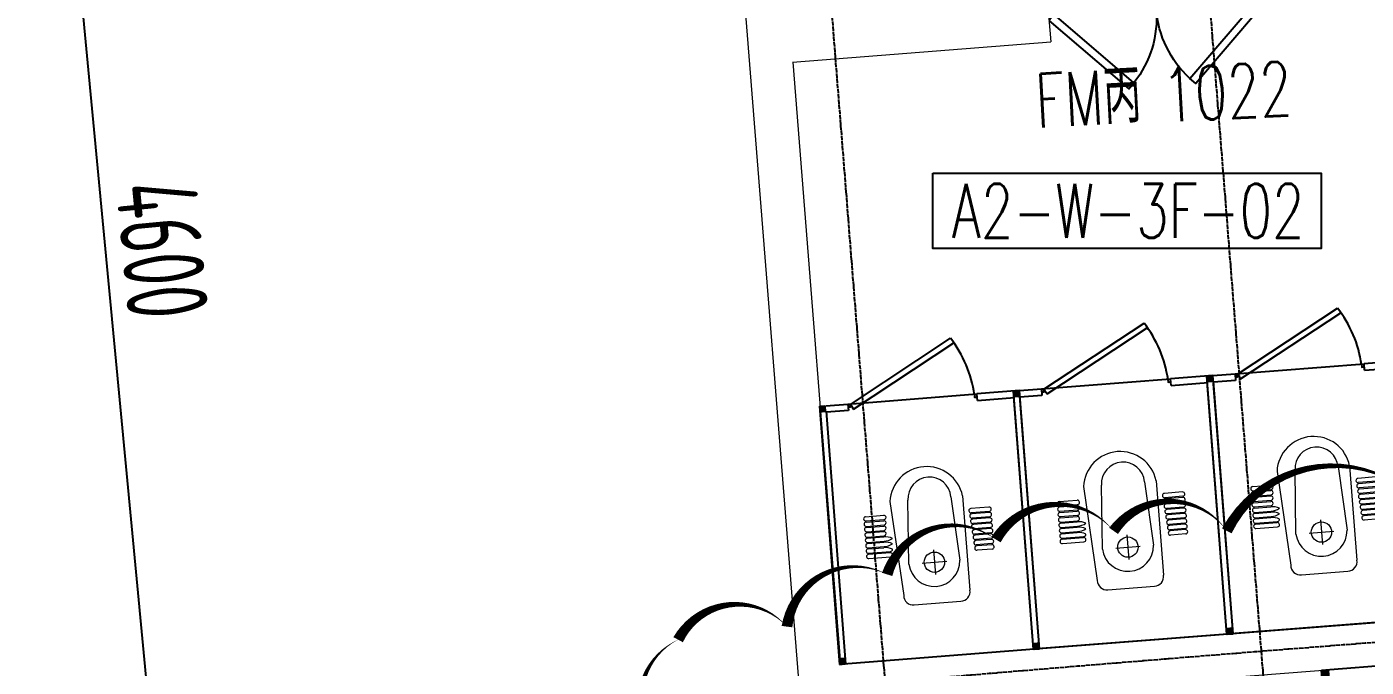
# Model space of a CAD drawing. Header units: millimetres. Extents: x 11515858 to 24947533, y -12764720 to -6305528.
# Drawn here: x 11748892 to 11755102, y -6391110 to -6388141 of the extents above; entities that cross this region are included whole.
import ezdxf
from ezdxf.enums import TextEntityAlignment as Align

# ---------------------------------------------------------------- set-up
doc = ezdxf.new("R2010")
doc.units = ezdxf.units.MM
doc.header["$LTSCALE"] = 10
for name, pattern in [('A2-RD-F3$0$AUDIT_I_130807214254-2', [0]), ('A2-RG-AXIS$0$CENTER', [2, 1.25, -0.25, 0.25, -0.25]), ('A2-RG-AXIS$0$DOTE', [2.4200000000000004, 2, -0.2, 0.02, -0.2]), ('A2-RI-F3$0$HIDDEN', [0.375, 0.25, -0.125])]:
    doc.linetypes.add(name, pattern=pattern)
for name, color, linetype in [('A2-RD-F3$0$A-1-1-X-toilel$0$A-FIXT', 55, 'Continuous'), ('A2-RD-F3$0$B1-WC-FIXT', 55, 'A2-RD-F3$0$AUDIT_I_130807214254-2'), ('A2-RG-AXIS$0$A-DIMS-100', 1, 'Continuous'), ('A2-RG-AXIS$0$A-GRID', 1, 'A2-RG-AXIS$0$CENTER'), ('A2-RI-F3$0$$1$A-SYMB-NUMB-T', 4, 'Continuous'), ('A2-RI-F3$0$A-SYMB', 4, 'Continuous'), ('A2-RI-F3$0$A-SYMB-DOOR', 4, 'Continuous'), ('A2-RI-F3$0$HRI-F18$0$A-DOOR', 32, 'Continuous'), ('A2-RI-F3$0$HRI-F18$0$A-WALL', 7, 'Continuous')]:
    doc.layers.add(name, color=color, linetype=linetype)
doc.layers.add('A2-RI-F3$0$$0$A-WALL', color=7, linetype='Continuous', lineweight=5)
doc.layers.add('A2-RI-F3$0$A-WALL', color=7, linetype='Continuous', lineweight=5)
doc.styles.add('A2-RG-AXIS$0$XD2008', font='hzs.shx', dxfattribs={"width": 0.7, "bigfont": 'hztxt.shx'})
doc.styles.add('A2-RI-F3$0$$1$ECADI-TXT', font='simplex.shx', dxfattribs={"bigfont": 'hztxt.shx'})
doc.styles.add('A2-RI-F3$0$ECADI-TXT', font='simplex.shx', dxfattribs={"bigfont": 'hztxt.shx'})
doc.dimstyles.new('A2-RG-AXIS$0$XD150$0', dxfattribs={"dimscale": 150, "dimtxt": 2.5, "dimasz": 1, "dimexe": 1, "dimexo": 2, "dimgap": 0.5, "dimtad": 1, "dimdec": 0, "dimdsep": 46, "dimtxsty": 'A2-RG-AXIS$0$XD2008', "dimblk": 'A2-RG-AXIS$0$_ArchTick', "dimcen": 2.5, "dimclrt": 4, "dimaunit": 1, "dimadec": 0, "dimazin": 0, "dimtfac": 1, "dimtdec": 0, "dimtmove": 2, "dimatfit": 3, "dimfxl": 0, "dimtolj": 1, "dimtzin": 0, "dimarcsym": 0})

# ---------------------------------------------------------------- blocks, each defined once
blk = doc.blocks.new('A2-RG-AXIS$0$_ArchTick')
at = {"color": 0, "linetype": 'ByBlock', "const_width": 0.4}
blk.add_lwpolyline([(-0.5, -0.5), (0.5, 0.5)], dxfattribs=at)
blk = doc.blocks.new('*D524')
at = {"layer": 'A2-RG-AXIS$0$A-DIMS-100', "color": 0, "lineweight": -2, "ltscale": 3, "transparency": 16777216}
for p, q in [((11749339.80559858, -6386880.8923958), (11748891.80836996, -6386923.300889411)), ((11749041.14078053, -6386909.164724776), (11749474.64982935, -6391488.691982537)), ((11749773.3146505, -6391460.419653267), (11749325.31741878, -6391502.828147172))]:
    blk.add_line(p, q, dxfattribs=at)
at = {"layer": 'Defpoints', "color": 0, "ltscale": 3, "transparency": 16777216}
for p in [(11749638.47041973, -6386852.620066529), (11750071.97947166, -6391432.147323996), (11749474.64982935, -6391488.691982537)]:
    blk.add_point(p, dxfattribs=at)
at = {"layer": 'A2-RG-AXIS$0$A-DIMS-100', "color": 0, "lineweight": -2, "ltscale": 3, "transparency": 16777216, "xscale": 150, "yscale": 150, "zscale": 150}
for p, rotation in [((11749041.14078053, -6386909.164724776), 95.40764194036541), ((11749474.64982935, -6391488.691982537), 275.4076419403654)]:
    blk.add_blockref('A2-RG-AXIS$0$_ArchTick', p, dxfattribs=dict(at, rotation=rotation))
at = {"layer": 'A2-RG-AXIS$0$A-DIMS-100', "color": 4, "ltscale": 3, "transparency": 16777216, "insert": (11749519.22702346, -6389174.190065544), "char_height": 375, "attachment_point": 5, "rotation": 275.4076419403654, "style": 'A2-RG-AXIS$0$XD2008'}
blk.add_mtext('\\A1;4600', dxfattribs=at)
blk = doc.blocks.new('A2-RD-F3$0$BI-W-db')
at = {"layer": 'A2-RD-F3$0$A-1-1-X-toilel$0$A-FIXT'}
for points in [[(-10400.00001796149, 6725.988182331901), (-10370.00001797639, 6725.98731939448), (-10399.9991550222, 6755.988182321656), (-10369.99915503711, 6755.987319380976)], [(-9230.000019725412, 6725.99681197945), (-9200.00001973845, 6725.99594904203), (-9229.999156789854, 6755.996811969671), (-9199.999156802893, 6755.99594902806)], [(-10400.00085850805, 5825.999999993946), (-10370.0008585155, 5825.99913705606), (-10399.99999556318, 5855.999999982771), (-10369.99999557994, 5855.99913704209)], [(-9230.000860266387, 5826.008629641961), (-9200.000860283151, 5826.007766703144), (-9229.999997327104, 5856.008629629388), (-9199.999997342005, 5856.007766690571)]]:
    blk.add_trace(points, dxfattribs=at)
at = {"layer": 'A2-RD-F3$0$B1-WC-FIXT'}
for p, q in [((-10400.00001979247, 6725.988182331435), (-9225.400019662455, 6725.996811722871)), ((-10399.99999998324, 5851.400000000373), (-10399.99913821928, 6755.899999986403)), ((-9199.999159311876, 6755.908629373182), (-10399.99915943667, 6755.899999985471)), ((-10399.99915943667, 6755.899999985471), (-10399.9991594404, 6730.499999990221)), ((-9230.000730477273, 6623.509851889685), (-9230.00073047541, 6725.996777923312)), ((-9199.999999841675, 6725.996998328716), (-9199.999999852851, 6623.509851883166)), ((-9199.999159311876, 6755.908629373182), (-9199.999159306288, 6730.508629377466)), ((-9199.999999852851, 6623.509851883166), (-9230.000730477273, 6623.509851889685)), ((-9202.589123150334, 6612.582184486091), (-9225.322226349264, 6599.457221242599)), ((-9225.322226349264, 6599.457221242599), (-8955.322982478887, 6112.581195951905)), ((-9202.589123150334, 6612.582184486091), (-8932.589879283682, 6125.706159193534)), ((-9230.000730486587, 6023.509851882234), (-9230.000730480999, 5851.408761727158)), ((-9230.000730486587, 6023.509851882234), (-9199.999999856576, 6023.509851884563)), ((-9199.999999852851, 5826.008629388642), (-9199.999999856576, 6023.509851884563)), ((-10399.99999998324, 5851.400000000373), (-10399.99999998324, 5825.999999992549)), ((-10399.99999998324, 5825.999999992549), (-10399.99999998324, 5851.400000000373)), ((-9225.399867534637, 5856.008629365359), (-10399.99986766651, 5855.999999979511)), ((-10399.99999998324, 5825.999999992549), (-9199.999999852851, 5826.008629388642))]:
    blk.add_line(p, q, dxfattribs=at)
at = {"layer": 'A2-RD-F3$0$B1-WC-FIXT', "lineweight": 13}
for p, q in [((-9911.908578241244, 6592.418006547727), (-9911.908578241244, 6592.418006547727)), ((-9886.908578241244, 6592.418006549589), (-9886.908578241244, 6592.418006549589)), ((-9861.908578241244, 6592.418006550986), (-9861.908578241244, 6592.418006550986)), ((-9836.908578241244, 6592.418006552849), (-9836.908578241244, 6592.418006552849)), ((-9811.908578241244, 6592.418006551452), (-9811.908578241244, 6592.418006551452)), ((-9786.908578239381, 6592.418006552849), (-9786.908578239381, 6592.418006552849)), ((-9761.908578237519, 6592.418006555643), (-9761.908578237519, 6592.418006555643)), ((-9736.908578235656, 6592.418006552383), (-9736.908578235656, 6592.418006552383)), ((-9901.908578241244, 6582.418006552383), (-9901.909418780357, 6482.012385365088)), ((-9896.908578239381, 6582.418006549589), (-9896.909418776631, 6480.070637788158)), ((-9876.908578239381, 6582.418006550986), (-9876.908578241244, 6509.970637780149)), ((-9871.908578239381, 6582.418006553315), (-9871.908578237519, 6508.02889020415)), ((-9851.908578241244, 6582.418006550055), (-9851.908578241244, 6508.028890205082)), ((-9846.908578241244, 6582.418006550521), (-9846.908578239381, 6506.087142629083)), ((-9826.908578237519, 6582.418006550055), (-9826.908578239381, 6506.087142629083)), ((-9821.908578239381, 6582.418006551918), (-9821.908578243107, 6504.145395061001)), ((-9801.90857824497, 6582.418006550521), (-9801.908578241244, 6504.145395061001)), ((-9796.908578241244, 6582.418006552849), (-9796.908578239381, 6502.203647487797)), ((-9776.908578241244, 6582.418006552383), (-9776.908578241244, 6502.203647484537)), ((-9771.908578241244, 6582.418006551918), (-9771.908578241244, 6500.261899916455)), ((-9751.908578243107, 6582.418006551918), (-9751.908578243107, 6500.261899917852)), ((-9746.908578237519, 6582.418006553315), (-9746.908578239381, 6498.320152341854)), ((-9726.908578239381, 6582.418006550521), (-9726.908578239381, 6498.320152339991)), ((-9665.611415065825, 6464.537273981143), (-10104.53765258938, 6434.637273991946)), ((-9911.909418776631, 6472.012385361362), (-9911.909418776631, 6472.012385361362)), ((-9886.909418778494, 6472.012385357637), (-9886.909418778494, 6472.012385357637)), ((-9886.909418776631, 6470.070637792349), (-9886.909418776631, 6470.070637792349)), ((-9861.909418776631, 6472.012385361828), (-9861.909418776631, 6472.012385361828)), ((-9861.90941878222, 6468.128890214488), (-9861.90941878222, 6468.128890214488)), ((-9836.909418776631, 6466.187142647337), (-9836.909418776631, 6466.187142647337)), ((-9811.908578243107, 6494.145395059139), (-9811.908578243107, 6494.145395059139)), ((-9786.908578237519, 6492.203647487797), (-9786.908578237519, 6492.203647487797)), ((-9761.908578239381, 6490.261899912264), (-9761.908578239381, 6490.261899912264)), ((-9736.908578239381, 6488.32015233906), (-9736.908578239381, 6488.32015233906)), ((-9961.955777592957, 6399.381330200471), (-9665.612255590037, 6380.730043864809)), ((-10151.95577757247, 6389.198442511726), (-10151.95577756688, 6172.261645219289)), ((-9961.95577756688, 6337.861126138829), (-9961.955777568743, 6223.598961588461)), ((-9904.824695298448, 6280.730043866206), (-10019.08685984462, 6280.730043864343)), ((-9665.612255612388, 6180.730043863412), (-9961.955777598545, 6162.078757529613)), ((-9665.612255576998, 6126.82281374), (-10104.53765258007, 6126.822813740466)), ((-9911.909418776631, 6089.491726591252), (-9911.909418776631, 6089.491726591252)), ((-9911.909418776631, 6089.491726591252), (-9911.909418776631, 6089.491726591252)), ((-9886.909418776631, 6091.43347416399), (-9886.909418776631, 6091.43347416399)), ((-9886.909418776631, 6091.43347416399), (-9886.909418776631, 6091.43347416399)), ((-9886.909418774769, 6089.491726592649), (-9886.909418774769, 6089.491726592649)), ((-9886.909418774769, 6089.491726592649), (-9886.909418774769, 6089.491726592649)), ((-9861.909418784082, 6093.375221737195), (-9861.909418784082, 6093.375221737195)), ((-9861.909418784082, 6093.375221737195), (-9861.909418784082, 6093.375221737195)), ((-9861.909418780357, 6089.491726591252), (-9861.909418780357, 6089.491726591252)), ((-9861.909418780357, 6089.491726591252), (-9861.909418780357, 6089.491726591252)), ((-9836.909418780357, 6095.316969309933), (-9836.909418780357, 6095.316969309933)), ((-9836.909418780357, 6095.316969309933), (-9836.909418780357, 6095.316969309933)), ((-9821.909418780357, 6008.986105393153), (-9821.909418776631, 6087.258716881741)), ((-9821.909418780357, 6008.986105393153), (-9821.909418776631, 6087.258716881741)), ((-9811.909418776631, 6097.258716883603), (-9811.909418776631, 6097.258716883603)), ((-9811.909418776631, 6097.258716883603), (-9811.909418776631, 6097.258716883603)), ((-9801.909418778494, 6008.986105388496), (-9801.909418778494, 6087.258716883603)), ((-9801.909418778494, 6008.986105388496), (-9801.909418778494, 6087.258716883603)), ((-9796.90941878222, 6008.986105389427), (-9796.90941878222, 6089.200464454014)), ((-9796.90941878222, 6008.986105389427), (-9796.90941878222, 6089.200464454014)), ((-9786.909418776631, 6099.20046445448), (-9786.909418776631, 6099.20046445448)), ((-9786.909418776631, 6099.20046445448), (-9786.909418776631, 6099.20046445448)), ((-9776.909418776631, 6008.986105392687), (-9776.909418776631, 6089.200464457739)), ((-9776.909418776631, 6008.986105392687), (-9776.909418776631, 6089.200464457739)), ((-9771.909418776631, 6008.986105387565), (-9771.909418776631, 6091.142212030943)), ((-9771.909418776631, 6008.986105387565), (-9771.909418776631, 6091.142212030943)), ((-9761.909418778494, 6101.142212028615), (-9761.909418778494, 6101.142212028615)), ((-9761.909418778494, 6101.142212028615), (-9761.909418778494, 6101.142212028615)), ((-9751.909418778494, 6008.986105389893), (-9751.90941878222, 6091.142212029081)), ((-9751.909418778494, 6008.986105389893), (-9751.90941878222, 6091.142212029081)), ((-9746.909418784082, 6008.986105388962), (-9746.90941878222, 6093.083959604613)), ((-9746.909418784082, 6008.986105388962), (-9746.90941878222, 6093.083959604613)), ((-9736.90941878222, 6103.083959599957), (-9736.90941878222, 6103.083959599957)), ((-9736.90941878222, 6103.083959599957), (-9736.90941878222, 6103.083959599957)), ((-9726.90941878222, 6008.986105387565), (-9726.909418784082, 6093.083959603216)), ((-9726.90941878222, 6008.986105387565), (-9726.909418784082, 6093.083959603216)), ((-9921.909418772906, 6008.986105390824), (-9921.909418776631, 6079.491726591252)), ((-9921.909418772906, 6008.986105390824), (-9921.909418776631, 6079.491726591252)), ((-9901.909418776631, 6008.986105388962), (-9901.909418780357, 6079.491726595908)), ((-9901.909418776631, 6008.986105388962), (-9901.909418780357, 6079.491726595908)), ((-9896.909418776631, 6008.986105391756), (-9896.90941878222, 6081.433474162128)), ((-9896.909418776631, 6008.986105391756), (-9896.90941878222, 6081.433474162128)), ((-9876.90941878222, 6008.986105389893), (-9876.90941878222, 6081.433474165853)), ((-9876.90941878222, 6008.986105389893), (-9876.90941878222, 6081.433474165853)), ((-9871.909418776631, 6008.986105392221), (-9871.909418780357, 6083.375221736263)), ((-9871.909418776631, 6008.986105392221), (-9871.909418780357, 6083.375221736263)), ((-9851.909418778494, 6008.98610539455), (-9851.909418778494, 6083.375221737195)), ((-9851.909418778494, 6008.98610539455), (-9851.909418778494, 6083.375221737195)), ((-9846.909418772906, 6008.986105392687), (-9846.909418778494, 6085.316969311796)), ((-9846.909418772906, 6008.986105392687), (-9846.909418778494, 6085.316969311796)), ((-9826.909418778494, 6008.986105391756), (-9826.909418776631, 6085.316969312727)), ((-9826.909418778494, 6008.986105391756), (-9826.909418776631, 6085.316969312727)), ((-9911.909418784082, 5998.98610538803), (-9911.909418784082, 5998.98610538803)), ((-9911.909418784082, 5998.98610538803), (-9911.909418784082, 5998.98610538803)), ((-9886.909418778494, 5998.986105388962), (-9886.909418778494, 5998.986105388962)), ((-9886.909418778494, 5998.986105388962), (-9886.909418778494, 5998.986105388962)), ((-9861.909418785945, 5998.986105388496), (-9861.909418785945, 5998.986105388496)), ((-9861.909418785945, 5998.986105388496), (-9861.909418785945, 5998.986105388496)), ((-9836.909418776631, 5998.986105392221), (-9836.909418776631, 5998.986105392221)), ((-9836.909418776631, 5998.986105392221), (-9836.909418776631, 5998.986105392221)), ((-9811.909418776631, 5998.986105392221), (-9811.909418776631, 5998.986105392221)), ((-9811.909418776631, 5998.986105392221), (-9811.909418776631, 5998.986105392221)), ((-9786.909418774769, 5998.986105392221), (-9786.909418774769, 5998.986105392221)), ((-9786.909418774769, 5998.986105392221), (-9786.909418774769, 5998.986105392221)), ((-9761.90941878222, 5998.986105389427), (-9761.90941878222, 5998.986105389427)), ((-9761.90941878222, 5998.986105389427), (-9761.90941878222, 5998.986105389427)), ((-9736.90941878222, 5998.986105394084), (-9736.90941878222, 5998.986105394084)), ((-9736.90941878222, 5998.986105394084), (-9736.90941878222, 5998.986105394084))]:
    blk.add_line(p, q, dxfattribs=at)
at = {"layer": 'A2-RD-F3$0$B1-WC-FIXT', "color": 3}
blk.add_line((-9199.999999854714, 6623.509851883166), (-9199.999999849126, 6023.509851885028), dxfattribs=at)
at = {"layer": 'A2-RD-F3$0$B1-WC-FIXT'}
for points in [[(-9214.104758715257, 6623.350167885888), (-9214.104758718982, 6612.582184489351), (-9202.589123150334, 6612.582184486091), (-9202.589123144746, 6623.350167881232)], [(-9202.589123317972, 6023.518167885952), (-9202.589123306796, 6035.507921698969), (-9214.104758875445, 6035.507921701297), (-9214.104758873582, 6023.518167887814)]]:
    blk.add_lwpolyline(points, dxfattribs=at)
at = {"layer": 'A2-RD-F3$0$B1-WC-FIXT', "lineweight": 13}
blk.add_lwpolyline([(-9921.908578237519, 6582.418006550521), (-9921.909418776631, 6482.012385365088)], dxfattribs=at)
blk.add_circle((-9961.95577756688, 6280.730043868069), 47.13108227335029, dxfattribs=at)
for centre, radius, start, end in [((-9911.908578241244, 6582.418006551452), 9.999999999999991, 90, 180), ((-9911.908578241244, 6582.418006551452), 9.999999999999991, 0, 90), ((-9886.908578243107, 6582.418006552383), 9.999999999999991, 90, 180), ((-9886.908578243107, 6582.418006552383), 9.999999999999991, 0, 90), ((-9861.908578239381, 6582.418006553315), 9.999999999999991, 90, 180), ((-9861.908578239381, 6582.418006553315), 9.999999999999991, 0, 90), ((-9836.908578241244, 6582.418006551452), 9.999999999999991, 90, 180), ((-9836.908578241244, 6582.418006551452), 9.999999999999991, 0, 90), ((-9811.908578239381, 6582.418006554246), 9.999999999999991, 90, 180), ((-9811.908578239381, 6582.418006554246), 9.999999999999991, 0, 90), ((-9786.908578239381, 6582.418006550986), 9.999999999999991, 90, 180), ((-9786.908578239381, 6582.418006550986), 9.999999999999991, 0, 90), ((-9761.908578241244, 6582.418006550055), 9.999999999999991, 90, 180), ((-9761.908578241244, 6582.418006550055), 9.999999999999991, 0, 90), ((-9736.908578241244, 6582.418006550055), 9.999999999999991, 90, 180), ((-9736.908578241244, 6582.418006550055), 9.999999999999991, 0, 90), ((-9911.909418778494, 6482.012385362759), 9.999999999999991, 180, 270), ((-9911.909418778494, 6482.012385362759), 9.999999999999991, 270, 0), ((-9886.909418776631, 6480.070637788158), 9.999999999999991, 180, 270), ((-9950.533486079425, 6507.221203130204), 73.67622713916013, 329.7190269461126, 2.13864896150931), ((-9798.28522094898, 6505.276386321988), 73.6747922726338, 177.8589207550976, 210.278860566125), ((-9925.533486088738, 6505.279455556069), 73.67622714480703, 329.7190269461126, 2.13864896150931), ((-9773.285220952705, 6503.334638752975), 73.67479226862262, 177.8589207550976, 210.278860566125), ((-9900.533486079425, 6503.337707987055), 73.67622713916013, 329.7190269461126, 2.13864896150931), ((-9811.908578241244, 6504.145395057276), 9.999999999999991, 180, 270), ((-9811.908578241244, 6504.145395057276), 9.999999999999991, 270, 0), ((-9786.908578239381, 6502.2036474864), 9.999999999999991, 180, 270), ((-9786.908578239381, 6502.2036474864), 9.999999999999991, 270, 0), ((-9761.908578241244, 6500.261899912264), 9.999999999999991, 180, 270), ((-9761.908578241244, 6500.261899912264), 9.999999999999991, 270, 0), ((-9736.908578241244, 6498.320152343251), 9.999999999999991, 180, 270), ((-9736.908578241244, 6498.320152343251), 9.999999999999991, 270, 0), ((-9687.156549530104, 6295.680097484495), 170.2261403970614, 277.2710134107149, 82.72870137636869), ((-10108.24065418541, 6391.040343033615), 43.75390965208759, 85.14510902639162, 182.4126831435218), ((-9955.63632090576, 6280.73004386574), 118.8194566650601, 93.04873569455064, 266.9512643054494), ((-9666.964925734326, 6280.730043866672), 100.0091481639029, 270.7749756124391, 89.22502438756091), ((-10108.240654191, 6170.419744700193), 43.75390965208759, 177.5873168564782, 274.8548909736084), ((-9911.909418776631, 6079.491726591717), 9.999999999999991, 90, 180), ((-9911.909418776631, 6079.491726591717), 9.999999999999991, 90, 180), ((-9911.909418776631, 6079.491726591717), 9.999999999999991, 0, 90), ((-9911.909418776631, 6079.491726591717), 9.999999999999991, 0, 90), ((-9886.909418776631, 6081.433474161197), 9.999999999999991, 90, 180), ((-9886.909418776631, 6081.433474161197), 9.999999999999991, 90, 180), ((-9886.909418776631, 6081.433474161197), 9.999999999999991, 0, 90), ((-9886.909418776631, 6081.433474161197), 9.999999999999991, 0, 90), ((-9861.909418778494, 6083.375221736263), 9.999999999999991, 90, 180), ((-9861.909418778494, 6083.375221736263), 9.999999999999991, 90, 180), ((-9861.909418778494, 6083.375221736263), 9.999999999999991, 0, 90), ((-9861.909418778494, 6083.375221736263), 9.999999999999991, 0, 90), ((-9836.909418772906, 6085.316969313193), 9.999999999999991, 90, 180), ((-9836.909418772906, 6085.316969313193), 9.999999999999991, 90, 180), ((-9836.909418772906, 6085.316969313193), 9.999999999999991, 0, 90), ((-9836.909418772906, 6085.316969313193), 9.999999999999991, 0, 90), ((-9811.909418780357, 6087.258716883603), 9.999999999999991, 90, 180), ((-9811.909418780357, 6087.258716883603), 9.999999999999991, 90, 180), ((-9811.909418780357, 6087.258716883603), 9.999999999999991, 0, 90), ((-9811.909418780357, 6087.258716883603), 9.999999999999991, 0, 90), ((-9786.90941878222, 6089.200464457739), 9.999999999999991, 90, 180), ((-9786.90941878222, 6089.200464457739), 9.999999999999991, 90, 180), ((-9786.90941878222, 6089.200464457739), 9.999999999999991, 0, 90), ((-9786.90941878222, 6089.200464457739), 9.999999999999991, 0, 90), ((-9761.909418778494, 6091.142212028615), 9.999999999999991, 90, 180), ((-9761.909418778494, 6091.142212028615), 9.999999999999991, 90, 180), ((-9761.909418778494, 6091.142212028615), 9.999999999999991, 0, 90), ((-9761.909418778494, 6091.142212028615), 9.999999999999991, 0, 90), ((-9736.909418776631, 6093.083959602751), 9.999999999999991, 90, 180), ((-9736.909418776631, 6093.083959602751), 9.999999999999991, 90, 180), ((-9736.909418776631, 6093.083959602751), 9.999999999999991, 0, 90), ((-9736.909418776631, 6093.083959602751), 9.999999999999991, 0, 90), ((-9911.909418780357, 6008.986105392687), 9.999999999999991, 180, 270), ((-9911.909418780357, 6008.986105392687), 9.999999999999991, 180, 270), ((-9911.909418780357, 6008.986105392687), 9.999999999999991, 270, 0), ((-9911.909418780357, 6008.986105392687), 9.999999999999991, 270, 0), ((-9886.909418774769, 6008.98610539129), 9.999999999999991, 180, 270), ((-9886.909418774769, 6008.98610539129), 9.999999999999991, 180, 270), ((-9886.909418774769, 6008.98610539129), 9.999999999999991, 270, 0), ((-9886.909418774769, 6008.98610539129), 9.999999999999991, 270, 0), ((-9861.909418778494, 6008.986105388962), 9.999999999999991, 180, 270), ((-9861.909418778494, 6008.986105388962), 9.999999999999991, 180, 270), ((-9861.909418778494, 6008.986105388962), 9.999999999999991, 270, 0), ((-9861.909418778494, 6008.986105388962), 9.999999999999991, 270, 0), ((-9836.90941878222, 6008.986105390359), 9.999999999999991, 180, 270), ((-9836.90941878222, 6008.986105390359), 9.999999999999991, 180, 270), ((-9836.90941878222, 6008.986105390359), 9.999999999999991, 270, 0), ((-9836.90941878222, 6008.986105390359), 9.999999999999991, 270, 0), ((-9811.909418772906, 6008.986105392221), 9.999999999999991, 180, 270), ((-9811.909418772906, 6008.986105392221), 9.999999999999991, 180, 270), ((-9811.909418772906, 6008.986105392221), 9.999999999999991, 270, 0), ((-9811.909418772906, 6008.986105392221), 9.999999999999991, 270, 0), ((-9786.909418772906, 6008.986105390359), 9.999999999999991, 180, 270), ((-9786.909418772906, 6008.986105390359), 9.999999999999991, 180, 270), ((-9786.909418772906, 6008.986105390359), 9.999999999999991, 270, 0), ((-9786.909418772906, 6008.986105390359), 9.999999999999991, 270, 0), ((-9761.909418780357, 6008.986105393153), 9.999999999999991, 180, 270), ((-9761.909418780357, 6008.986105393153), 9.999999999999991, 180, 270), ((-9761.909418780357, 6008.986105393153), 9.999999999999991, 270, 0), ((-9761.909418780357, 6008.986105393153), 9.999999999999991, 270, 0), ((-9736.909418776631, 6008.986105393153), 9.999999999999991, 180, 270), ((-9736.909418776631, 6008.986105393153), 9.999999999999991, 180, 270), ((-9736.909418776631, 6008.986105393153), 9.999999999999991, 270, 0), ((-9736.909418776631, 6008.986105393153), 9.999999999999991, 270, 0)]:
    blk.add_arc(centre, radius, start, end, dxfattribs=at)
at = {"layer": 'A2-RD-F3$0$B1-WC-FIXT'}
blk.add_arc((-9239.42116956599, 6594.040617121384), 559.895173386626, 273.7718592167168, 303.2309811943926, dxfattribs=at)
blk = doc.blocks.new('A2-RD-F3')
at = {"layer": 'A2-RD-F3$0$A-1-1-X-toilel$0$A-FIXT', "rotation": 94.45007650544832}
for p in [(11760383.18976291, -6380063.870766307), (11759485.89885924, -6380133.649251509), (11758588.61349644, -6380203.498933178)]:
    blk.add_blockref('A2-RD-F3$0$BI-W-db', p, dxfattribs=at)
at = {"layer": 'A2-RD-F3$0$A-1-1-X-toilel$0$A-FIXT', "xscale": -0.9999999999999998, "rotation": 94.44861757463036}
blk.add_blockref('A2-RD-F3$0$BI-W-db', (11762436.92741543, -6400969.587140737), dxfattribs=at)
blk = doc.blocks.new('A2-RI-F3$0$HRI-F18$0$A$C62F15C80')
at = {"layer": 'A2-RI-F3$0$HRI-F18$0$A-DOOR'}
for points in [[(0.0001974254846572876, 275.5365752242506), (275.5366464658728, 0.0001261838697246276), (296.2018801439117, 20.66535986193776), (20.66543110347993, 296.2018089022458)], [(800.0001974254847, 275.5365752242506), (524.4637483850966, 0.0001261838697246276), (503.7985147070722, 20.66535986193776), (779.3349637474748, 296.2018089022458)]]:
    blk.add_lwpolyline(points, close=True, dxfattribs=at)
for centre, start, end in [((10.33281426440226, 285.8691920632846), 317.1490956268794, 0), ((789.6675805865525, 285.8691920632846), 180, 222.8509043731206)]:
    blk.add_arc(centre, 389.6673831610755, start, end, dxfattribs=at)
blk = doc.blocks.new('A2-RI-F3$0$TERTDRG')
at = {"layer": 'A2-RI-F3$0$$1$A-SYMB-NUMB-T', "color": 1}
blk.add_lwpolyline([(0, 0), (1800.000000070781, 0), (1800.000000070781, -350.0000000158325), (0, -350.0000000158325)], close=True, dxfattribs=at)
at = {"layer": 'A2-RI-F3$0$$1$A-SYMB-NUMB-T', "style": 'A2-RI-F3$0$$1$ECADI-TXT', "width": 0.7}
blk.add_attdef('CODE', text='', height=250.0000000116415, dxfattribs=at).set_placement((904.9161918777972, -175.0000000083819), align=Align.MIDDLE_CENTER)
blk = doc.blocks.new('A2-RI-F3$0$ECADI-TAG-DOOR')
blk = doc.blocks.new('A2-RG-AXIS')
at = {"layer": 'A2-RG-AXIS$0$A-GRID', "linetype": 'A2-RG-AXIS$0$DOTE'}
for p, q in [((11756043.30292908, -6408979.670003953), (11752855.48961435, -6368906.277668918)), ((11754299.23830291, -6409123.778387024), (11751111.0005629, -6369045.05068267))]:
    blk.add_line(p, q, dxfattribs=at)
for radius, end in [(313399.9999999902, 95.40764402400131), (308699.9999999902, 95.4076440106419), (304099.9999999902, 95.40764399720393)]:
    blk.add_arc((11778730.70926435, -6694178.721949182), radius, 75.58928463849298, end, dxfattribs=at)
at = {"layer": 'A2-RG-AXIS$0$A-DIMS-100', "ltscale": 3}
dim = blk.add_linear_dim(base=(11749474.64982935, -6391488.691982537), p1=(11749638.47041973, -6386852.620066527), p2=(11750071.97947166, -6391432.147323996), angle=95.40764194036545, dimstyle='A2-RG-AXIS$0$XD150$0', dxfattribs=at)
dim.commit()
dim.dimension.update_dxf_attribs({"geometry": '*D524', "text_midpoint": (11749519.22702346, -6389174.190065544)})
blk = doc.blocks.new('A2-RI-F3')
at = {"layer": 'A2-RI-F3$0$$0$A-WALL'}
blk.add_line((11752442.57675502, -6388304.937401247), (11753638.74339958, -6388211.618462954), dxfattribs=at)
at = {"layer": 'A2-RI-F3$0$A-WALL'}
for p, q in [((11751644.70997171, -6380794.584500579), (11752572.52404795, -6392457.958048616)), ((11753623.18766692, -6388012.224332696), (11753638.74339958, -6388211.618462954)), ((11752442.7843749, -6388304.921203783), (11752664.81029552, -6391095.96664694)), ((11752664.81029552, -6391095.96664694), (11757599.59678332, -6390711.979897283)), ((11752680.36700659, -6391295.360705144), (11757615.45657996, -6390911.350371717))]:
    blk.add_line(p, q, dxfattribs=at)
at = {"layer": 'Defpoints', "color": 3}
for points in [[(11754455.37306165, -6390477.65262401, 0, 50, 0.52056705), (11753930.46015085, -6390477.65262401, 0, 50, 0.52056705), (11753930.46015085, -6390477.65262401, 0, 50, 0.52056705), (11753385.36189204, -6390517.993507302, 0, 50, 0.52056705), (11753385.36189204, -6390517.993507302, 0, 50, 0.52056705), (11752880.63926938, -6390679.359601302, 0, 50, 0.52056705), (11752880.63926938, -6390679.359601302, 0, 50, 0.52056705), (11752416.29228289, -6390921.410022723, 0, 50, 0.52056705), (11752416.29228289, -6390921.410022723, 0, 50, 0.52056705), (11751911.56966023, -6390981.92262808, 0, 50, 0.52056705), (11751911.56966023, -6390981.922628079, 0, 50, 0.52056705), (11751830.81344779, -6391486.190071313, 0, 50, 0.52056705), (11751830.81344779, -6391486.190071313, 0, 50, 0.52056705), (11752315.35072243, -6391768.581376025, 0, 50, 0.52056705), (11752315.35072243, -6391768.581376026, 0, 50, 0.52056705), (11752900.8246174, -6391808.924820152, 0, 50, 0.52056705), (11752900.8246174, -6391808.924820152, 0, 50, 0.52056705), (11753506.49374064, -6391768.581376025, 0, 50, 0.52056705), (11753506.49374064, -6391768.581376026, 0, 50, 0.52056705), (11754031.40665144, -6391748.412214799, 0, 50, 0.52056705), (11754031.40665144, -6391748.412214799, 0, 50, 0.52056705), (11754637.07083455, -6391667.727887377, 0, 50, 0.52056705), (11754637.07083455, -6391667.727887377, 0, 50, 0.52056705), (11755161.98374535, -6391647.558726152, 0, 50, 0.52056705)], [(11755363.87180638, -6390356.627413299, 0, 50, 0.52056705), (11754455.37306165, -6390477.65262401, 0, 0, 0)]]:
    blk.add_lwpolyline(points, format="xyseb", dxfattribs=at)
at = {"linetype": 'A2-RI-F3$0$HIDDEN', "ltscale": 3}
blk.add_blockref('A2-RG-AXIS', (0, 0), dxfattribs=at)
at = {"layer": 'A2-RI-F3$0$A-SYMB'}
blk.add_blockref('A2-RI-F3$0$TERTDRG', (11753092.83256512, -6388819.553857489), dxfattribs=at).add_auto_attribs({'CODE': 'A2-W-3F-02'})
at = {"layer": 'A2-RI-F3$0$A-SYMB-DOOR'}
ref = blk.add_blockref('A2-RI-F3$0$ECADI-TAG-DOOR', (11754333.23800352, -6389299.001035827, -333.3333333332655), dxfattribs=dict(at, xscale=99.99999999914563, yscale=99.99999999914563, zscale=99.99999999914563, rotation=3.05160616705183))
ref.add_attrib('门窗主编号1', 'FM丙', dxfattribs={"height": 250.0000000002097, "rotation": 3.051606093105928, "style": 'A2-RI-F3$0$ECADI-TXT', "width": 0.6999999999999982}).set_placement((11754064.80679959, -6388583.847432007, -333.3333333332655), align=Align.RIGHT)
ref.add_attrib('门窗主编号2', '1022', (11754163.81652284, -6388582.79852591), dxfattribs={"height": 250.0000000002097, "rotation": 3.051606093105928, "style": 'A2-RI-F3$0$ECADI-TXT', "width": 0.6999999999999982})
at = {"layer": 'A2-RI-F3$0$HRI-F18$0$A-WALL', "xscale": -1.249999998733191, "yscale": 1.250000000049379, "zscale": 1.250000000132174, "rotation": 4.460894593253196}
blk.add_blockref('A2-RI-F3$0$HRI-F18$0$A$C62F15C80', (11754654.72501267, -6388377.520063991), dxfattribs=at)

msp = doc.modelspace()

# ---------------------------------------------------------------- block references
for name in ['A2-RI-F3', 'A2-RG-AXIS', 'A2-RD-F3']:
    msp.add_blockref(name, (0, 0))

doc.saveas('drawing.dxf')
